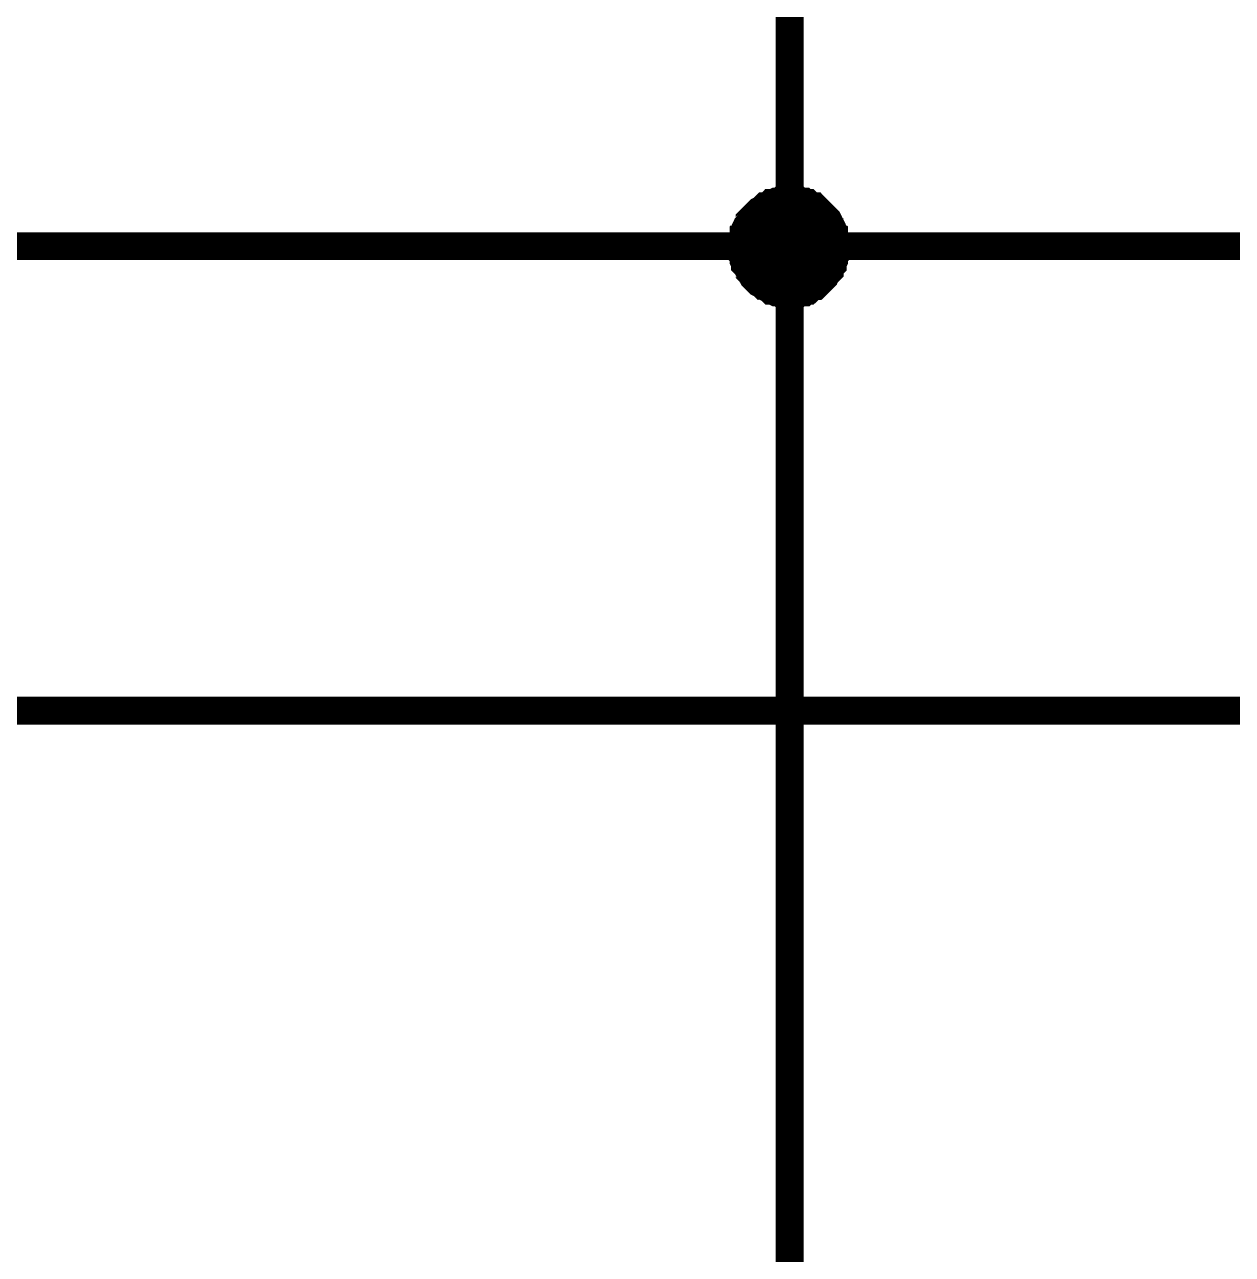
# Model space of a CAD drawing. Header units: millimetres. Extents: x -2024 to 917, y -725 to 13.
# Drawn here: x -1894.66 to -1881.66, y -197.52 to -184.27 of the extents above; entities that cross this region are included whole.
import ezdxf

# ---------------------------------------------------------------- set-up
doc = ezdxf.new("R2010")
doc.units = ezdxf.units.MM

msp = doc.modelspace()

# ---------------------------------------------------------------- linework, layer by layer
at = {"color": 7}
for points, const_width in [([(-1898.921, -176.673), (-1898.921, -186.658), (-1886.425, -186.658), (-1886.425, -176.673)], 0.3), ([(-1886.938, -186.658), (-1886.938, -186.641), (-1886.938, -186.608), (-1886.938, -186.592), (-1886.922, -186.559), (-1886.922, -186.542), (-1886.922, -186.509), (-1886.905, -186.492), (-1886.905, -186.476), (-1886.889, -186.443), (-1886.872, -186.426), (-1886.855, -186.41), (-1886.855, -186.376), (-1886.839, -186.36), (-1886.822, -186.343), (-1886.806, -186.327), (-1886.789, -186.31), (-1886.773, -186.294), (-1886.756, -186.277), (-1886.723, -186.26), (-1886.707, -186.244), (-1886.69, -186.227), (-1886.673, -186.227), (-1886.64, -186.211), (-1886.624, -186.194), (-1886.607, -186.194), (-1886.574, -186.178), (-1886.558, -186.178), (-1886.524, -186.178), (-1886.508, -186.161), (-1886.475, -186.161), (-1886.458, -186.161), (-1886.425, -186.161)], 0.3), ([(-1886.938, -186.658), (-1886.938, -186.641), (-1886.938, -186.608), (-1886.938, -186.592), (-1886.922, -186.559), (-1886.922, -186.542), (-1886.922, -186.509), (-1886.905, -186.492), (-1886.905, -186.476), (-1886.889, -186.443), (-1886.872, -186.426), (-1886.855, -186.41), (-1886.855, -186.376), (-1886.839, -186.36), (-1886.822, -186.343), (-1886.806, -186.327), (-1886.789, -186.31), (-1886.773, -186.294), (-1886.756, -186.277), (-1886.723, -186.26), (-1886.707, -186.244), (-1886.69, -186.227), (-1886.673, -186.227), (-1886.64, -186.211), (-1886.624, -186.194), (-1886.607, -186.194), (-1886.574, -186.178), (-1886.558, -186.178), (-1886.524, -186.178), (-1886.508, -186.161), (-1886.475, -186.161), (-1886.458, -186.161), (-1886.425, -186.161)], 0.3), ([(-1886.938, -186.658), (-1886.938, -186.641), (-1886.938, -186.608), (-1886.938, -186.592), (-1886.922, -186.559), (-1886.922, -186.542), (-1886.922, -186.509), (-1886.905, -186.492), (-1886.905, -186.476), (-1886.889, -186.443), (-1886.872, -186.426), (-1886.855, -186.41), (-1886.855, -186.376), (-1886.839, -186.36), (-1886.822, -186.343), (-1886.806, -186.327), (-1886.789, -186.31), (-1886.773, -186.294), (-1886.756, -186.277), (-1886.723, -186.26), (-1886.707, -186.244), (-1886.69, -186.227), (-1886.673, -186.227), (-1886.64, -186.211), (-1886.624, -186.194), (-1886.607, -186.194), (-1886.574, -186.178), (-1886.558, -186.178), (-1886.524, -186.178), (-1886.508, -186.161), (-1886.475, -186.161), (-1886.458, -186.161), (-1886.425, -186.161)], 0.3), ([(-1886.938, -186.658), (-1886.938, -186.641), (-1886.938, -186.608), (-1886.938, -186.592), (-1886.922, -186.559), (-1886.922, -186.542), (-1886.922, -186.509), (-1886.905, -186.492), (-1886.905, -186.476), (-1886.889, -186.443), (-1886.872, -186.426), (-1886.855, -186.41), (-1886.855, -186.376), (-1886.839, -186.36), (-1886.822, -186.343), (-1886.806, -186.327), (-1886.789, -186.31), (-1886.773, -186.294), (-1886.756, -186.277), (-1886.723, -186.26), (-1886.707, -186.244), (-1886.69, -186.227), (-1886.673, -186.227), (-1886.64, -186.211), (-1886.624, -186.194), (-1886.607, -186.194), (-1886.574, -186.178), (-1886.558, -186.178), (-1886.524, -186.178), (-1886.508, -186.161), (-1886.475, -186.161), (-1886.458, -186.161), (-1886.425, -186.161)], 0.3), ([(-1886.938, -186.658), (-1886.938, -186.641), (-1886.938, -186.608), (-1886.938, -186.592), (-1886.922, -186.559), (-1886.922, -186.542), (-1886.922, -186.509), (-1886.905, -186.492), (-1886.905, -186.476), (-1886.889, -186.443), (-1886.872, -186.426), (-1886.855, -186.41), (-1886.855, -186.376), (-1886.839, -186.36), (-1886.822, -186.343), (-1886.806, -186.327), (-1886.789, -186.31), (-1886.773, -186.294), (-1886.756, -186.277), (-1886.723, -186.26), (-1886.707, -186.244), (-1886.69, -186.227), (-1886.673, -186.227), (-1886.64, -186.211), (-1886.624, -186.194), (-1886.607, -186.194), (-1886.574, -186.178), (-1886.558, -186.178), (-1886.524, -186.178), (-1886.508, -186.161), (-1886.475, -186.161), (-1886.458, -186.161), (-1886.425, -186.161)], 0.3), ([(-1886.938, -186.658), (-1886.938, -186.641), (-1886.938, -186.608), (-1886.938, -186.592), (-1886.922, -186.559), (-1886.922, -186.542), (-1886.922, -186.509), (-1886.905, -186.492), (-1886.905, -186.476), (-1886.889, -186.443), (-1886.872, -186.426), (-1886.855, -186.41), (-1886.855, -186.376), (-1886.839, -186.36), (-1886.822, -186.343), (-1886.806, -186.327), (-1886.789, -186.31), (-1886.773, -186.294), (-1886.756, -186.277), (-1886.723, -186.26), (-1886.707, -186.244), (-1886.69, -186.227), (-1886.673, -186.227), (-1886.64, -186.211), (-1886.624, -186.194), (-1886.607, -186.194), (-1886.574, -186.178), (-1886.558, -186.178), (-1886.524, -186.178), (-1886.508, -186.161), (-1886.475, -186.161), (-1886.458, -186.161), (-1886.425, -186.161)], 0.3), ([(-1886.425, -186.161), (-1886.425, -186.161)], 0.3), ([(-1886.425, -186.161), (-1886.392, -186.161), (-1886.375, -186.161), (-1886.342, -186.161), (-1886.326, -186.178), (-1886.293, -186.178), (-1886.276, -186.178), (-1886.26, -186.194), (-1886.227, -186.194), (-1886.21, -186.211), (-1886.193, -186.227), (-1886.16, -186.227), (-1886.144, -186.244), (-1886.127, -186.26), (-1886.111, -186.277), (-1886.094, -186.294), (-1886.078, -186.31), (-1886.061, -186.327), (-1886.044, -186.343), (-1886.028, -186.36), (-1886.011, -186.376), (-1885.995, -186.41), (-1885.995, -186.426), (-1885.978, -186.443), (-1885.962, -186.476), (-1885.962, -186.492), (-1885.945, -186.509), (-1885.945, -186.542), (-1885.945, -186.559), (-1885.929, -186.592), (-1885.929, -186.608), (-1885.929, -186.641), (-1885.929, -186.658)], 0.3), ([(-1886.425, -186.161), (-1886.425, -186.161)], 0.3), ([(-1886.425, -186.161), (-1886.392, -186.161), (-1886.375, -186.161), (-1886.342, -186.161), (-1886.326, -186.178), (-1886.293, -186.178), (-1886.276, -186.178), (-1886.26, -186.194), (-1886.227, -186.194), (-1886.21, -186.211), (-1886.193, -186.227), (-1886.16, -186.227), (-1886.144, -186.244), (-1886.127, -186.26), (-1886.111, -186.277), (-1886.094, -186.294), (-1886.078, -186.31), (-1886.061, -186.327), (-1886.044, -186.343), (-1886.028, -186.36), (-1886.011, -186.376), (-1885.995, -186.41), (-1885.995, -186.426), (-1885.978, -186.443), (-1885.962, -186.476), (-1885.962, -186.492), (-1885.945, -186.509), (-1885.945, -186.542), (-1885.945, -186.559), (-1885.929, -186.592), (-1885.929, -186.608), (-1885.929, -186.641), (-1885.929, -186.658)], 0.3), ([(-1886.425, -186.161), (-1886.425, -186.161)], 0.3), ([(-1886.425, -186.161), (-1886.392, -186.161), (-1886.375, -186.161), (-1886.342, -186.161), (-1886.326, -186.178), (-1886.293, -186.178), (-1886.276, -186.178), (-1886.26, -186.194), (-1886.227, -186.194), (-1886.21, -186.211), (-1886.193, -186.227), (-1886.16, -186.227), (-1886.144, -186.244), (-1886.127, -186.26), (-1886.111, -186.277), (-1886.094, -186.294), (-1886.078, -186.31), (-1886.061, -186.327), (-1886.044, -186.343), (-1886.028, -186.36), (-1886.011, -186.376), (-1885.995, -186.41), (-1885.995, -186.426), (-1885.978, -186.443), (-1885.962, -186.476), (-1885.962, -186.492), (-1885.945, -186.509), (-1885.945, -186.542), (-1885.945, -186.559), (-1885.929, -186.592), (-1885.929, -186.608), (-1885.929, -186.641), (-1885.929, -186.658)], 0.3), ([(-1886.425, -186.161), (-1886.425, -186.161)], 0.3), ([(-1886.425, -186.161), (-1886.392, -186.161), (-1886.375, -186.161), (-1886.342, -186.161), (-1886.326, -186.178), (-1886.293, -186.178), (-1886.276, -186.178), (-1886.26, -186.194), (-1886.227, -186.194), (-1886.21, -186.211), (-1886.193, -186.227), (-1886.16, -186.227), (-1886.144, -186.244), (-1886.127, -186.26), (-1886.111, -186.277), (-1886.094, -186.294), (-1886.078, -186.31), (-1886.061, -186.327), (-1886.044, -186.343), (-1886.028, -186.36), (-1886.011, -186.376), (-1885.995, -186.41), (-1885.995, -186.426), (-1885.978, -186.443), (-1885.962, -186.476), (-1885.962, -186.492), (-1885.945, -186.509), (-1885.945, -186.542), (-1885.945, -186.559), (-1885.929, -186.592), (-1885.929, -186.608), (-1885.929, -186.641), (-1885.929, -186.658)], 0.3), ([(-1886.425, -186.161), (-1886.425, -186.161)], 0.3), ([(-1886.425, -186.161), (-1886.392, -186.161), (-1886.375, -186.161), (-1886.342, -186.161), (-1886.326, -186.178), (-1886.293, -186.178), (-1886.276, -186.178), (-1886.26, -186.194), (-1886.227, -186.194), (-1886.21, -186.211), (-1886.193, -186.227), (-1886.16, -186.227), (-1886.144, -186.244), (-1886.127, -186.26), (-1886.111, -186.277), (-1886.094, -186.294), (-1886.078, -186.31), (-1886.061, -186.327), (-1886.044, -186.343), (-1886.028, -186.36), (-1886.011, -186.376), (-1885.995, -186.41), (-1885.995, -186.426), (-1885.978, -186.443), (-1885.962, -186.476), (-1885.962, -186.492), (-1885.945, -186.509), (-1885.945, -186.542), (-1885.945, -186.559), (-1885.929, -186.592), (-1885.929, -186.608), (-1885.929, -186.641), (-1885.929, -186.658)], 0.3), ([(-1886.425, -186.161), (-1886.425, -186.161)], 0.3), ([(-1886.425, -186.161), (-1886.392, -186.161), (-1886.375, -186.161), (-1886.342, -186.161), (-1886.326, -186.178), (-1886.293, -186.178), (-1886.276, -186.178), (-1886.26, -186.194), (-1886.227, -186.194), (-1886.21, -186.211), (-1886.193, -186.227), (-1886.16, -186.227), (-1886.144, -186.244), (-1886.127, -186.26), (-1886.111, -186.277), (-1886.094, -186.294), (-1886.078, -186.31), (-1886.061, -186.327), (-1886.044, -186.343), (-1886.028, -186.36), (-1886.011, -186.376), (-1885.995, -186.41), (-1885.995, -186.426), (-1885.978, -186.443), (-1885.962, -186.476), (-1885.962, -186.492), (-1885.945, -186.509), (-1885.945, -186.542), (-1885.945, -186.559), (-1885.929, -186.592), (-1885.929, -186.608), (-1885.929, -186.641), (-1885.929, -186.658)], 0.3), ([(-1886.938, -186.658), (-1886.938, -186.641), (-1886.938, -186.608), (-1886.938, -186.592), (-1886.922, -186.559), (-1886.922, -186.542), (-1886.922, -186.509), (-1886.905, -186.492), (-1886.905, -186.476), (-1886.889, -186.443), (-1886.872, -186.426), (-1886.855, -186.41), (-1886.855, -186.376), (-1886.839, -186.36), (-1886.822, -186.343), (-1886.806, -186.327), (-1886.789, -186.31), (-1886.773, -186.294), (-1886.756, -186.277), (-1886.723, -186.26), (-1886.707, -186.244), (-1886.69, -186.227), (-1886.673, -186.227), (-1886.64, -186.211), (-1886.624, -186.194), (-1886.607, -186.194), (-1886.574, -186.178), (-1886.558, -186.178), (-1886.524, -186.178), (-1886.508, -186.161), (-1886.475, -186.161), (-1886.458, -186.161), (-1886.425, -186.161)], 0.0991), ([(-1886.938, -186.658), (-1886.938, -186.641), (-1886.938, -186.608), (-1886.938, -186.592), (-1886.922, -186.559), (-1886.922, -186.542), (-1886.922, -186.509), (-1886.905, -186.492), (-1886.905, -186.476), (-1886.889, -186.443), (-1886.872, -186.426), (-1886.855, -186.41), (-1886.855, -186.376), (-1886.839, -186.36), (-1886.822, -186.343), (-1886.806, -186.327), (-1886.789, -186.31), (-1886.773, -186.294), (-1886.756, -186.277), (-1886.723, -186.26), (-1886.707, -186.244), (-1886.69, -186.227), (-1886.673, -186.227), (-1886.64, -186.211), (-1886.624, -186.194), (-1886.607, -186.194), (-1886.574, -186.178), (-1886.558, -186.178), (-1886.524, -186.178), (-1886.508, -186.161), (-1886.475, -186.161), (-1886.458, -186.161), (-1886.425, -186.161)], 0.0991), ([(-1886.938, -186.658), (-1886.938, -186.641), (-1886.938, -186.608), (-1886.938, -186.592), (-1886.922, -186.559), (-1886.922, -186.542), (-1886.922, -186.509), (-1886.905, -186.492), (-1886.905, -186.476), (-1886.889, -186.443), (-1886.872, -186.426), (-1886.855, -186.41), (-1886.855, -186.376), (-1886.839, -186.36), (-1886.822, -186.343), (-1886.806, -186.327), (-1886.789, -186.31), (-1886.773, -186.294), (-1886.756, -186.277), (-1886.723, -186.26), (-1886.707, -186.244), (-1886.69, -186.227), (-1886.673, -186.227), (-1886.64, -186.211), (-1886.624, -186.194), (-1886.607, -186.194), (-1886.574, -186.178), (-1886.558, -186.178), (-1886.524, -186.178), (-1886.508, -186.161), (-1886.475, -186.161), (-1886.458, -186.161), (-1886.425, -186.161)], 0.0991), ([(-1886.938, -186.658), (-1886.938, -186.641), (-1886.938, -186.608), (-1886.938, -186.592), (-1886.922, -186.559), (-1886.922, -186.542), (-1886.922, -186.509), (-1886.905, -186.492), (-1886.905, -186.476), (-1886.889, -186.443), (-1886.872, -186.426), (-1886.855, -186.41), (-1886.855, -186.376), (-1886.839, -186.36), (-1886.822, -186.343), (-1886.806, -186.327), (-1886.789, -186.31), (-1886.773, -186.294), (-1886.756, -186.277), (-1886.723, -186.26), (-1886.707, -186.244), (-1886.69, -186.227), (-1886.673, -186.227), (-1886.64, -186.211), (-1886.624, -186.194), (-1886.607, -186.194), (-1886.574, -186.178), (-1886.558, -186.178), (-1886.524, -186.178), (-1886.508, -186.161), (-1886.475, -186.161), (-1886.458, -186.161), (-1886.425, -186.161)], 0.0991), ([(-1886.938, -186.658), (-1886.938, -186.641), (-1886.938, -186.608), (-1886.938, -186.592), (-1886.922, -186.559), (-1886.922, -186.542), (-1886.922, -186.509), (-1886.905, -186.492), (-1886.905, -186.476), (-1886.889, -186.443), (-1886.872, -186.426), (-1886.855, -186.41), (-1886.855, -186.376), (-1886.839, -186.36), (-1886.822, -186.343), (-1886.806, -186.327), (-1886.789, -186.31), (-1886.773, -186.294), (-1886.756, -186.277), (-1886.723, -186.26), (-1886.707, -186.244), (-1886.69, -186.227), (-1886.673, -186.227), (-1886.64, -186.211), (-1886.624, -186.194), (-1886.607, -186.194), (-1886.574, -186.178), (-1886.558, -186.178), (-1886.524, -186.178), (-1886.508, -186.161), (-1886.475, -186.161), (-1886.458, -186.161), (-1886.425, -186.161)], 0.0991), ([(-1886.938, -186.658), (-1886.938, -186.641), (-1886.938, -186.608), (-1886.938, -186.592), (-1886.922, -186.559), (-1886.922, -186.542), (-1886.922, -186.509), (-1886.905, -186.492), (-1886.905, -186.476), (-1886.889, -186.443), (-1886.872, -186.426), (-1886.855, -186.41), (-1886.855, -186.376), (-1886.839, -186.36), (-1886.822, -186.343), (-1886.806, -186.327), (-1886.789, -186.31), (-1886.773, -186.294), (-1886.756, -186.277), (-1886.723, -186.26), (-1886.707, -186.244), (-1886.69, -186.227), (-1886.673, -186.227), (-1886.64, -186.211), (-1886.624, -186.194), (-1886.607, -186.194), (-1886.574, -186.178), (-1886.558, -186.178), (-1886.524, -186.178), (-1886.508, -186.161), (-1886.475, -186.161), (-1886.458, -186.161), (-1886.425, -186.161)], 0.0991), ([(-1886.425, -186.161), (-1886.425, -186.161)], 0.0991), ([(-1886.425, -186.161), (-1886.392, -186.161), (-1886.375, -186.161), (-1886.342, -186.161), (-1886.326, -186.178), (-1886.293, -186.178), (-1886.276, -186.178), (-1886.26, -186.194), (-1886.227, -186.194), (-1886.21, -186.211), (-1886.193, -186.227), (-1886.16, -186.227), (-1886.144, -186.244), (-1886.127, -186.26), (-1886.111, -186.277), (-1886.094, -186.294), (-1886.078, -186.31), (-1886.061, -186.327), (-1886.044, -186.343), (-1886.028, -186.36), (-1886.011, -186.376), (-1885.995, -186.41), (-1885.995, -186.426), (-1885.978, -186.443), (-1885.962, -186.476), (-1885.962, -186.492), (-1885.945, -186.509), (-1885.945, -186.542), (-1885.945, -186.559), (-1885.929, -186.592), (-1885.929, -186.608), (-1885.929, -186.641), (-1885.929, -186.658)], 0.0991), ([(-1886.425, -186.161), (-1886.425, -186.161)], 0.0991), ([(-1886.425, -186.161), (-1886.392, -186.161), (-1886.375, -186.161), (-1886.342, -186.161), (-1886.326, -186.178), (-1886.293, -186.178), (-1886.276, -186.178), (-1886.26, -186.194), (-1886.227, -186.194), (-1886.21, -186.211), (-1886.193, -186.227), (-1886.16, -186.227), (-1886.144, -186.244), (-1886.127, -186.26), (-1886.111, -186.277), (-1886.094, -186.294), (-1886.078, -186.31), (-1886.061, -186.327), (-1886.044, -186.343), (-1886.028, -186.36), (-1886.011, -186.376), (-1885.995, -186.41), (-1885.995, -186.426), (-1885.978, -186.443), (-1885.962, -186.476), (-1885.962, -186.492), (-1885.945, -186.509), (-1885.945, -186.542), (-1885.945, -186.559), (-1885.929, -186.592), (-1885.929, -186.608), (-1885.929, -186.641), (-1885.929, -186.658)], 0.0991), ([(-1886.425, -186.161), (-1886.425, -186.161)], 0.0991), ([(-1886.425, -186.161), (-1886.392, -186.161), (-1886.375, -186.161), (-1886.342, -186.161), (-1886.326, -186.178), (-1886.293, -186.178), (-1886.276, -186.178), (-1886.26, -186.194), (-1886.227, -186.194), (-1886.21, -186.211), (-1886.193, -186.227), (-1886.16, -186.227), (-1886.144, -186.244), (-1886.127, -186.26), (-1886.111, -186.277), (-1886.094, -186.294), (-1886.078, -186.31), (-1886.061, -186.327), (-1886.044, -186.343), (-1886.028, -186.36), (-1886.011, -186.376), (-1885.995, -186.41), (-1885.995, -186.426), (-1885.978, -186.443), (-1885.962, -186.476), (-1885.962, -186.492), (-1885.945, -186.509), (-1885.945, -186.542), (-1885.945, -186.559), (-1885.929, -186.592), (-1885.929, -186.608), (-1885.929, -186.641), (-1885.929, -186.658)], 0.0991), ([(-1886.425, -186.161), (-1886.425, -186.161)], 0.0991), ([(-1886.425, -186.161), (-1886.392, -186.161), (-1886.375, -186.161), (-1886.342, -186.161), (-1886.326, -186.178), (-1886.293, -186.178), (-1886.276, -186.178), (-1886.26, -186.194), (-1886.227, -186.194), (-1886.21, -186.211), (-1886.193, -186.227), (-1886.16, -186.227), (-1886.144, -186.244), (-1886.127, -186.26), (-1886.111, -186.277), (-1886.094, -186.294), (-1886.078, -186.31), (-1886.061, -186.327), (-1886.044, -186.343), (-1886.028, -186.36), (-1886.011, -186.376), (-1885.995, -186.41), (-1885.995, -186.426), (-1885.978, -186.443), (-1885.962, -186.476), (-1885.962, -186.492), (-1885.945, -186.509), (-1885.945, -186.542), (-1885.945, -186.559), (-1885.929, -186.592), (-1885.929, -186.608), (-1885.929, -186.641), (-1885.929, -186.658)], 0.0991), ([(-1886.425, -186.161), (-1886.425, -186.161)], 0.0991), ([(-1886.425, -186.161), (-1886.392, -186.161), (-1886.375, -186.161), (-1886.342, -186.161), (-1886.326, -186.178), (-1886.293, -186.178), (-1886.276, -186.178), (-1886.26, -186.194), (-1886.227, -186.194), (-1886.21, -186.211), (-1886.193, -186.227), (-1886.16, -186.227), (-1886.144, -186.244), (-1886.127, -186.26), (-1886.111, -186.277), (-1886.094, -186.294), (-1886.078, -186.31), (-1886.061, -186.327), (-1886.044, -186.343), (-1886.028, -186.36), (-1886.011, -186.376), (-1885.995, -186.41), (-1885.995, -186.426), (-1885.978, -186.443), (-1885.962, -186.476), (-1885.962, -186.492), (-1885.945, -186.509), (-1885.945, -186.542), (-1885.945, -186.559), (-1885.929, -186.592), (-1885.929, -186.608), (-1885.929, -186.641), (-1885.929, -186.658)], 0.0991), ([(-1886.425, -186.161), (-1886.425, -186.161)], 0.0991), ([(-1886.425, -186.161), (-1886.392, -186.161), (-1886.375, -186.161), (-1886.342, -186.161), (-1886.326, -186.178), (-1886.293, -186.178), (-1886.276, -186.178), (-1886.26, -186.194), (-1886.227, -186.194), (-1886.21, -186.211), (-1886.193, -186.227), (-1886.16, -186.227), (-1886.144, -186.244), (-1886.127, -186.26), (-1886.111, -186.277), (-1886.094, -186.294), (-1886.078, -186.31), (-1886.061, -186.327), (-1886.044, -186.343), (-1886.028, -186.36), (-1886.011, -186.376), (-1885.995, -186.41), (-1885.995, -186.426), (-1885.978, -186.443), (-1885.962, -186.476), (-1885.962, -186.492), (-1885.945, -186.509), (-1885.945, -186.542), (-1885.945, -186.559), (-1885.929, -186.592), (-1885.929, -186.608), (-1885.929, -186.641), (-1885.929, -186.658)], 0.0991), ([(-1886.425, -187.171), (-1886.458, -187.171), (-1886.475, -187.171), (-1886.508, -187.171), (-1886.524, -187.155), (-1886.558, -187.155), (-1886.574, -187.155), (-1886.607, -187.138), (-1886.624, -187.138), (-1886.64, -187.122), (-1886.673, -187.105), (-1886.69, -187.088), (-1886.707, -187.088), (-1886.723, -187.072), (-1886.756, -187.055), (-1886.773, -187.039), (-1886.789, -187.022), (-1886.806, -187.006), (-1886.822, -186.989), (-1886.839, -186.956), (-1886.855, -186.939), (-1886.855, -186.923), (-1886.872, -186.906), (-1886.889, -186.873), (-1886.905, -186.857), (-1886.905, -186.84), (-1886.922, -186.807), (-1886.922, -186.79), (-1886.922, -186.757), (-1886.938, -186.741), (-1886.938, -186.708), (-1886.938, -186.691), (-1886.938, -186.658)], 0.3), ([(-1886.938, -186.658), (-1886.938, -186.658)], 0.3), ([(-1886.425, -187.171), (-1886.458, -187.171), (-1886.475, -187.171), (-1886.508, -187.171), (-1886.524, -187.155), (-1886.558, -187.155), (-1886.574, -187.155), (-1886.607, -187.138), (-1886.624, -187.138), (-1886.64, -187.122), (-1886.673, -187.105), (-1886.69, -187.088), (-1886.707, -187.088), (-1886.723, -187.072), (-1886.756, -187.055), (-1886.773, -187.039), (-1886.789, -187.022), (-1886.806, -187.006), (-1886.822, -186.989), (-1886.839, -186.956), (-1886.855, -186.939), (-1886.855, -186.923), (-1886.872, -186.906), (-1886.889, -186.873), (-1886.905, -186.857), (-1886.905, -186.84), (-1886.922, -186.807), (-1886.922, -186.79), (-1886.922, -186.757), (-1886.938, -186.741), (-1886.938, -186.708), (-1886.938, -186.691), (-1886.938, -186.658)], 0.3), ([(-1886.938, -186.658), (-1886.938, -186.658)], 0.3), ([(-1886.425, -187.171), (-1886.458, -187.171), (-1886.475, -187.171), (-1886.508, -187.171), (-1886.524, -187.155), (-1886.558, -187.155), (-1886.574, -187.155), (-1886.607, -187.138), (-1886.624, -187.138), (-1886.64, -187.122), (-1886.673, -187.105), (-1886.69, -187.088), (-1886.707, -187.088), (-1886.723, -187.072), (-1886.756, -187.055), (-1886.773, -187.039), (-1886.789, -187.022), (-1886.806, -187.006), (-1886.822, -186.989), (-1886.839, -186.956), (-1886.855, -186.939), (-1886.855, -186.923), (-1886.872, -186.906), (-1886.889, -186.873), (-1886.905, -186.857), (-1886.905, -186.84), (-1886.922, -186.807), (-1886.922, -186.79), (-1886.922, -186.757), (-1886.938, -186.741), (-1886.938, -186.708), (-1886.938, -186.691), (-1886.938, -186.658)], 0.3), ([(-1886.938, -186.658), (-1886.938, -186.658)], 0.3), ([(-1886.425, -187.171), (-1886.458, -187.171), (-1886.475, -187.171), (-1886.508, -187.171), (-1886.524, -187.155), (-1886.558, -187.155), (-1886.574, -187.155), (-1886.607, -187.138), (-1886.624, -187.138), (-1886.64, -187.122), (-1886.673, -187.105), (-1886.69, -187.088), (-1886.707, -187.088), (-1886.723, -187.072), (-1886.756, -187.055), (-1886.773, -187.039), (-1886.789, -187.022), (-1886.806, -187.006), (-1886.822, -186.989), (-1886.839, -186.956), (-1886.855, -186.939), (-1886.855, -186.923), (-1886.872, -186.906), (-1886.889, -186.873), (-1886.905, -186.857), (-1886.905, -186.84), (-1886.922, -186.807), (-1886.922, -186.79), (-1886.922, -186.757), (-1886.938, -186.741), (-1886.938, -186.708), (-1886.938, -186.691), (-1886.938, -186.658)], 0.3), ([(-1886.938, -186.658), (-1886.938, -186.658)], 0.3), ([(-1886.425, -187.171), (-1886.458, -187.171), (-1886.475, -187.171), (-1886.508, -187.171), (-1886.524, -187.155), (-1886.558, -187.155), (-1886.574, -187.155), (-1886.607, -187.138), (-1886.624, -187.138), (-1886.64, -187.122), (-1886.673, -187.105), (-1886.69, -187.088), (-1886.707, -187.088), (-1886.723, -187.072), (-1886.756, -187.055), (-1886.773, -187.039), (-1886.789, -187.022), (-1886.806, -187.006), (-1886.822, -186.989), (-1886.839, -186.956), (-1886.855, -186.939), (-1886.855, -186.923), (-1886.872, -186.906), (-1886.889, -186.873), (-1886.905, -186.857), (-1886.905, -186.84), (-1886.922, -186.807), (-1886.922, -186.79), (-1886.922, -186.757), (-1886.938, -186.741), (-1886.938, -186.708), (-1886.938, -186.691), (-1886.938, -186.658)], 0.3), ([(-1886.938, -186.658), (-1886.938, -186.658)], 0.3), ([(-1886.425, -187.171), (-1886.458, -187.171), (-1886.475, -187.171), (-1886.508, -187.171), (-1886.524, -187.155), (-1886.558, -187.155), (-1886.574, -187.155), (-1886.607, -187.138), (-1886.624, -187.138), (-1886.64, -187.122), (-1886.673, -187.105), (-1886.69, -187.088), (-1886.707, -187.088), (-1886.723, -187.072), (-1886.756, -187.055), (-1886.773, -187.039), (-1886.789, -187.022), (-1886.806, -187.006), (-1886.822, -186.989), (-1886.839, -186.956), (-1886.855, -186.939), (-1886.855, -186.923), (-1886.872, -186.906), (-1886.889, -186.873), (-1886.905, -186.857), (-1886.905, -186.84), (-1886.922, -186.807), (-1886.922, -186.79), (-1886.922, -186.757), (-1886.938, -186.741), (-1886.938, -186.708), (-1886.938, -186.691), (-1886.938, -186.658)], 0.3), ([(-1886.938, -186.658), (-1886.938, -186.658)], 0.3), ([(-1885.929, -186.658), (-1885.929, -186.691), (-1885.929, -186.708), (-1885.929, -186.741), (-1885.945, -186.757), (-1885.945, -186.79), (-1885.945, -186.807), (-1885.962, -186.84), (-1885.962, -186.857), (-1885.978, -186.873), (-1885.995, -186.906), (-1885.995, -186.923), (-1886.011, -186.939), (-1886.028, -186.956), (-1886.044, -186.989), (-1886.061, -187.006), (-1886.078, -187.022), (-1886.094, -187.039), (-1886.111, -187.055), (-1886.127, -187.072), (-1886.144, -187.088), (-1886.16, -187.088), (-1886.193, -187.105), (-1886.21, -187.122), (-1886.227, -187.138), (-1886.26, -187.138), (-1886.276, -187.155), (-1886.293, -187.155), (-1886.326, -187.155), (-1886.342, -187.171), (-1886.375, -187.171), (-1886.392, -187.171), (-1886.425, -187.171)], 0.3), ([(-1886.425, -186.658), (-1863.932, -186.658), (-1788.972, -186.658), (-1778.976, -186.658), (-1731.507, -186.658)], 0.3), ([(-1885.929, -186.658), (-1885.929, -186.691), (-1885.929, -186.708), (-1885.929, -186.741), (-1885.945, -186.757), (-1885.945, -186.79), (-1885.945, -186.807), (-1885.962, -186.84), (-1885.962, -186.857), (-1885.978, -186.873), (-1885.995, -186.906), (-1885.995, -186.923), (-1886.011, -186.939), (-1886.028, -186.956), (-1886.044, -186.989), (-1886.061, -187.006), (-1886.078, -187.022), (-1886.094, -187.039), (-1886.111, -187.055), (-1886.127, -187.072), (-1886.144, -187.088), (-1886.16, -187.088), (-1886.193, -187.105), (-1886.21, -187.122), (-1886.227, -187.138), (-1886.26, -187.138), (-1886.276, -187.155), (-1886.293, -187.155), (-1886.326, -187.155), (-1886.342, -187.171), (-1886.375, -187.171), (-1886.392, -187.171), (-1886.425, -187.171)], 0.3), ([(-1886.425, -196.659), (-1886.425, -186.658)], 0.3), ([(-1885.929, -186.658), (-1885.929, -186.691), (-1885.929, -186.708), (-1885.929, -186.741), (-1885.945, -186.757), (-1885.945, -186.79), (-1885.945, -186.807), (-1885.962, -186.84), (-1885.962, -186.857), (-1885.978, -186.873), (-1885.995, -186.906), (-1885.995, -186.923), (-1886.011, -186.939), (-1886.028, -186.956), (-1886.044, -186.989), (-1886.061, -187.006), (-1886.078, -187.022), (-1886.094, -187.039), (-1886.111, -187.055), (-1886.127, -187.072), (-1886.144, -187.088), (-1886.16, -187.088), (-1886.193, -187.105), (-1886.21, -187.122), (-1886.227, -187.138), (-1886.26, -187.138), (-1886.276, -187.155), (-1886.293, -187.155), (-1886.326, -187.155), (-1886.342, -187.171), (-1886.375, -187.171), (-1886.392, -187.171), (-1886.425, -187.171)], 0.3), ([(-1885.929, -186.658), (-1885.929, -186.691), (-1885.929, -186.708), (-1885.929, -186.741), (-1885.945, -186.757), (-1885.945, -186.79), (-1885.945, -186.807), (-1885.962, -186.84), (-1885.962, -186.857), (-1885.978, -186.873), (-1885.995, -186.906), (-1885.995, -186.923), (-1886.011, -186.939), (-1886.028, -186.956), (-1886.044, -186.989), (-1886.061, -187.006), (-1886.078, -187.022), (-1886.094, -187.039), (-1886.111, -187.055), (-1886.127, -187.072), (-1886.144, -187.088), (-1886.16, -187.088), (-1886.193, -187.105), (-1886.21, -187.122), (-1886.227, -187.138), (-1886.26, -187.138), (-1886.276, -187.155), (-1886.293, -187.155), (-1886.326, -187.155), (-1886.342, -187.171), (-1886.375, -187.171), (-1886.392, -187.171), (-1886.425, -187.171)], 0.3), ([(-1885.929, -186.658), (-1885.929, -186.691), (-1885.929, -186.708), (-1885.929, -186.741), (-1885.945, -186.757), (-1885.945, -186.79), (-1885.945, -186.807), (-1885.962, -186.84), (-1885.962, -186.857), (-1885.978, -186.873), (-1885.995, -186.906), (-1885.995, -186.923), (-1886.011, -186.939), (-1886.028, -186.956), (-1886.044, -186.989), (-1886.061, -187.006), (-1886.078, -187.022), (-1886.094, -187.039), (-1886.111, -187.055), (-1886.127, -187.072), (-1886.144, -187.088), (-1886.16, -187.088), (-1886.193, -187.105), (-1886.21, -187.122), (-1886.227, -187.138), (-1886.26, -187.138), (-1886.276, -187.155), (-1886.293, -187.155), (-1886.326, -187.155), (-1886.342, -187.171), (-1886.375, -187.171), (-1886.392, -187.171), (-1886.425, -187.171)], 0.3), ([(-1885.929, -186.658), (-1885.929, -186.691), (-1885.929, -186.708), (-1885.929, -186.741), (-1885.945, -186.757), (-1885.945, -186.79), (-1885.945, -186.807), (-1885.962, -186.84), (-1885.962, -186.857), (-1885.978, -186.873), (-1885.995, -186.906), (-1885.995, -186.923), (-1886.011, -186.939), (-1886.028, -186.956), (-1886.044, -186.989), (-1886.061, -187.006), (-1886.078, -187.022), (-1886.094, -187.039), (-1886.111, -187.055), (-1886.127, -187.072), (-1886.144, -187.088), (-1886.16, -187.088), (-1886.193, -187.105), (-1886.21, -187.122), (-1886.227, -187.138), (-1886.26, -187.138), (-1886.276, -187.155), (-1886.293, -187.155), (-1886.326, -187.155), (-1886.342, -187.171), (-1886.375, -187.171), (-1886.392, -187.171), (-1886.425, -187.171)], 0.3), ([(-1885.929, -186.658), (-1885.929, -186.658), (-1885.929, -186.658), (-1885.929, -186.658), (-1885.929, -186.658), (-1885.929, -186.658), (-1885.929, -186.658), (-1885.929, -186.658), (-1885.929, -186.658), (-1885.929, -186.658), (-1885.929, -186.658), (-1885.929, -186.658), (-1885.929, -186.658), (-1885.929, -186.658), (-1885.929, -186.658), (-1885.929, -186.658), (-1885.929, -186.658), (-1885.929, -186.658), (-1885.929, -186.658), (-1885.929, -186.658), (-1885.929, -186.658), (-1885.929, -186.658), (-1885.929, -186.658), (-1885.929, -186.658), (-1885.929, -186.658), (-1885.929, -186.658), (-1885.929, -186.658), (-1885.929, -186.658), (-1885.929, -186.658), (-1885.929, -186.658), (-1885.929, -186.658), (-1885.929, -186.658), (-1885.929, -186.658)], 0.3), ([(-1885.929, -186.658), (-1885.929, -186.658)], 0.3), ([(-1885.929, -186.658), (-1885.929, -186.658), (-1885.929, -186.658), (-1885.929, -186.658), (-1885.929, -186.658), (-1885.929, -186.658), (-1885.929, -186.658), (-1885.929, -186.658), (-1885.929, -186.658), (-1885.929, -186.658), (-1885.929, -186.658), (-1885.929, -186.658), (-1885.929, -186.658), (-1885.929, -186.658), (-1885.929, -186.658), (-1885.929, -186.658), (-1885.929, -186.658), (-1885.929, -186.658), (-1885.929, -186.658), (-1885.929, -186.658), (-1885.929, -186.658), (-1885.929, -186.658), (-1885.929, -186.658), (-1885.929, -186.658), (-1885.929, -186.658), (-1885.929, -186.658), (-1885.929, -186.658), (-1885.929, -186.658), (-1885.929, -186.658), (-1885.929, -186.658), (-1885.929, -186.658), (-1885.929, -186.658), (-1885.929, -186.658)], 0.3), ([(-1885.929, -186.658), (-1885.929, -186.658)], 0.3), ([(-1885.929, -186.658), (-1885.929, -186.658), (-1885.929, -186.658), (-1885.929, -186.658), (-1885.929, -186.658), (-1885.929, -186.658), (-1885.929, -186.658), (-1885.929, -186.658), (-1885.929, -186.658), (-1885.929, -186.658), (-1885.929, -186.658), (-1885.929, -186.658), (-1885.929, -186.658), (-1885.929, -186.658), (-1885.929, -186.658), (-1885.929, -186.658), (-1885.929, -186.658), (-1885.929, -186.658), (-1885.929, -186.658), (-1885.929, -186.658), (-1885.929, -186.658), (-1885.929, -186.658), (-1885.929, -186.658), (-1885.929, -186.658), (-1885.929, -186.658), (-1885.929, -186.658), (-1885.929, -186.658), (-1885.929, -186.658), (-1885.929, -186.658), (-1885.929, -186.658), (-1885.929, -186.658), (-1885.929, -186.658), (-1885.929, -186.658)], 0.3), ([(-1885.929, -186.658), (-1885.929, -186.658)], 0.3), ([(-1885.929, -186.658), (-1885.929, -186.658), (-1885.929, -186.658), (-1885.929, -186.658), (-1885.929, -186.658), (-1885.929, -186.658), (-1885.929, -186.658), (-1885.929, -186.658), (-1885.929, -186.658), (-1885.929, -186.658), (-1885.929, -186.658), (-1885.929, -186.658), (-1885.929, -186.658), (-1885.929, -186.658), (-1885.929, -186.658), (-1885.929, -186.658), (-1885.929, -186.658), (-1885.929, -186.658), (-1885.929, -186.658), (-1885.929, -186.658), (-1885.929, -186.658), (-1885.929, -186.658), (-1885.929, -186.658), (-1885.929, -186.658), (-1885.929, -186.658), (-1885.929, -186.658), (-1885.929, -186.658), (-1885.929, -186.658), (-1885.929, -186.658), (-1885.929, -186.658), (-1885.929, -186.658), (-1885.929, -186.658), (-1885.929, -186.658)], 0.3), ([(-1885.929, -186.658), (-1885.929, -186.658)], 0.3), ([(-1885.929, -186.658), (-1885.929, -186.658), (-1885.929, -186.658), (-1885.929, -186.658), (-1885.929, -186.658), (-1885.929, -186.658), (-1885.929, -186.658), (-1885.929, -186.658), (-1885.929, -186.658), (-1885.929, -186.658), (-1885.929, -186.658), (-1885.929, -186.658), (-1885.929, -186.658), (-1885.929, -186.658), (-1885.929, -186.658), (-1885.929, -186.658), (-1885.929, -186.658), (-1885.929, -186.658), (-1885.929, -186.658), (-1885.929, -186.658), (-1885.929, -186.658), (-1885.929, -186.658), (-1885.929, -186.658), (-1885.929, -186.658), (-1885.929, -186.658), (-1885.929, -186.658), (-1885.929, -186.658), (-1885.929, -186.658), (-1885.929, -186.658), (-1885.929, -186.658), (-1885.929, -186.658), (-1885.929, -186.658), (-1885.929, -186.658)], 0.3), ([(-1885.929, -186.658), (-1885.929, -186.658)], 0.3), ([(-1885.929, -186.658), (-1885.929, -186.658), (-1885.929, -186.658), (-1885.929, -186.658), (-1885.929, -186.658), (-1885.929, -186.658), (-1885.929, -186.658), (-1885.929, -186.658), (-1885.929, -186.658), (-1885.929, -186.658), (-1885.929, -186.658), (-1885.929, -186.658), (-1885.929, -186.658), (-1885.929, -186.658), (-1885.929, -186.658), (-1885.929, -186.658), (-1885.929, -186.658), (-1885.929, -186.658), (-1885.929, -186.658), (-1885.929, -186.658), (-1885.929, -186.658), (-1885.929, -186.658), (-1885.929, -186.658), (-1885.929, -186.658), (-1885.929, -186.658), (-1885.929, -186.658), (-1885.929, -186.658), (-1885.929, -186.658), (-1885.929, -186.658), (-1885.929, -186.658), (-1885.929, -186.658), (-1885.929, -186.658), (-1885.929, -186.658)], 0.3), ([(-1885.929, -186.658), (-1885.929, -186.658)], 0.3), ([(-1886.425, -187.171), (-1886.458, -187.171), (-1886.475, -187.171), (-1886.508, -187.171), (-1886.524, -187.155), (-1886.558, -187.155), (-1886.574, -187.155), (-1886.607, -187.138), (-1886.624, -187.138), (-1886.64, -187.122), (-1886.673, -187.105), (-1886.69, -187.088), (-1886.707, -187.088), (-1886.723, -187.072), (-1886.756, -187.055), (-1886.773, -187.039), (-1886.789, -187.022), (-1886.806, -187.006), (-1886.822, -186.989), (-1886.839, -186.956), (-1886.855, -186.939), (-1886.855, -186.923), (-1886.872, -186.906), (-1886.889, -186.873), (-1886.905, -186.857), (-1886.905, -186.84), (-1886.922, -186.807), (-1886.922, -186.79), (-1886.922, -186.757), (-1886.938, -186.741), (-1886.938, -186.708), (-1886.938, -186.691), (-1886.938, -186.658)], 0.0991), ([(-1886.938, -186.658), (-1886.938, -186.658)], 0.0991), ([(-1886.425, -187.171), (-1886.458, -187.171), (-1886.475, -187.171), (-1886.508, -187.171), (-1886.524, -187.155), (-1886.558, -187.155), (-1886.574, -187.155), (-1886.607, -187.138), (-1886.624, -187.138), (-1886.64, -187.122), (-1886.673, -187.105), (-1886.69, -187.088), (-1886.707, -187.088), (-1886.723, -187.072), (-1886.756, -187.055), (-1886.773, -187.039), (-1886.789, -187.022), (-1886.806, -187.006), (-1886.822, -186.989), (-1886.839, -186.956), (-1886.855, -186.939), (-1886.855, -186.923), (-1886.872, -186.906), (-1886.889, -186.873), (-1886.905, -186.857), (-1886.905, -186.84), (-1886.922, -186.807), (-1886.922, -186.79), (-1886.922, -186.757), (-1886.938, -186.741), (-1886.938, -186.708), (-1886.938, -186.691), (-1886.938, -186.658)], 0.0991), ([(-1886.938, -186.658), (-1886.938, -186.658)], 0.0991), ([(-1886.425, -187.171), (-1886.458, -187.171), (-1886.475, -187.171), (-1886.508, -187.171), (-1886.524, -187.155), (-1886.558, -187.155), (-1886.574, -187.155), (-1886.607, -187.138), (-1886.624, -187.138), (-1886.64, -187.122), (-1886.673, -187.105), (-1886.69, -187.088), (-1886.707, -187.088), (-1886.723, -187.072), (-1886.756, -187.055), (-1886.773, -187.039), (-1886.789, -187.022), (-1886.806, -187.006), (-1886.822, -186.989), (-1886.839, -186.956), (-1886.855, -186.939), (-1886.855, -186.923), (-1886.872, -186.906), (-1886.889, -186.873), (-1886.905, -186.857), (-1886.905, -186.84), (-1886.922, -186.807), (-1886.922, -186.79), (-1886.922, -186.757), (-1886.938, -186.741), (-1886.938, -186.708), (-1886.938, -186.691), (-1886.938, -186.658)], 0.0991), ([(-1886.938, -186.658), (-1886.938, -186.658)], 0.0991), ([(-1886.425, -187.171), (-1886.458, -187.171), (-1886.475, -187.171), (-1886.508, -187.171), (-1886.524, -187.155), (-1886.558, -187.155), (-1886.574, -187.155), (-1886.607, -187.138), (-1886.624, -187.138), (-1886.64, -187.122), (-1886.673, -187.105), (-1886.69, -187.088), (-1886.707, -187.088), (-1886.723, -187.072), (-1886.756, -187.055), (-1886.773, -187.039), (-1886.789, -187.022), (-1886.806, -187.006), (-1886.822, -186.989), (-1886.839, -186.956), (-1886.855, -186.939), (-1886.855, -186.923), (-1886.872, -186.906), (-1886.889, -186.873), (-1886.905, -186.857), (-1886.905, -186.84), (-1886.922, -186.807), (-1886.922, -186.79), (-1886.922, -186.757), (-1886.938, -186.741), (-1886.938, -186.708), (-1886.938, -186.691), (-1886.938, -186.658)], 0.0991), ([(-1886.938, -186.658), (-1886.938, -186.658)], 0.0991), ([(-1886.425, -187.171), (-1886.458, -187.171), (-1886.475, -187.171), (-1886.508, -187.171), (-1886.524, -187.155), (-1886.558, -187.155), (-1886.574, -187.155), (-1886.607, -187.138), (-1886.624, -187.138), (-1886.64, -187.122), (-1886.673, -187.105), (-1886.69, -187.088), (-1886.707, -187.088), (-1886.723, -187.072), (-1886.756, -187.055), (-1886.773, -187.039), (-1886.789, -187.022), (-1886.806, -187.006), (-1886.822, -186.989), (-1886.839, -186.956), (-1886.855, -186.939), (-1886.855, -186.923), (-1886.872, -186.906), (-1886.889, -186.873), (-1886.905, -186.857), (-1886.905, -186.84), (-1886.922, -186.807), (-1886.922, -186.79), (-1886.922, -186.757), (-1886.938, -186.741), (-1886.938, -186.708), (-1886.938, -186.691), (-1886.938, -186.658)], 0.0991), ([(-1886.938, -186.658), (-1886.938, -186.658)], 0.0991), ([(-1886.425, -187.171), (-1886.458, -187.171), (-1886.475, -187.171), (-1886.508, -187.171), (-1886.524, -187.155), (-1886.558, -187.155), (-1886.574, -187.155), (-1886.607, -187.138), (-1886.624, -187.138), (-1886.64, -187.122), (-1886.673, -187.105), (-1886.69, -187.088), (-1886.707, -187.088), (-1886.723, -187.072), (-1886.756, -187.055), (-1886.773, -187.039), (-1886.789, -187.022), (-1886.806, -187.006), (-1886.822, -186.989), (-1886.839, -186.956), (-1886.855, -186.939), (-1886.855, -186.923), (-1886.872, -186.906), (-1886.889, -186.873), (-1886.905, -186.857), (-1886.905, -186.84), (-1886.922, -186.807), (-1886.922, -186.79), (-1886.922, -186.757), (-1886.938, -186.741), (-1886.938, -186.708), (-1886.938, -186.691), (-1886.938, -186.658)], 0.0991), ([(-1886.938, -186.658), (-1886.938, -186.658)], 0.0991), ([(-1885.929, -186.658), (-1885.929, -186.691), (-1885.929, -186.708), (-1885.929, -186.741), (-1885.945, -186.757), (-1885.945, -186.79), (-1885.945, -186.807), (-1885.962, -186.84), (-1885.962, -186.857), (-1885.978, -186.873), (-1885.995, -186.906), (-1885.995, -186.923), (-1886.011, -186.939), (-1886.028, -186.956), (-1886.044, -186.989), (-1886.061, -187.006), (-1886.078, -187.022), (-1886.094, -187.039), (-1886.111, -187.055), (-1886.127, -187.072), (-1886.144, -187.088), (-1886.16, -187.088), (-1886.193, -187.105), (-1886.21, -187.122), (-1886.227, -187.138), (-1886.26, -187.138), (-1886.276, -187.155), (-1886.293, -187.155), (-1886.326, -187.155), (-1886.342, -187.171), (-1886.375, -187.171), (-1886.392, -187.171), (-1886.425, -187.171)], 0.0991), ([(-1885.929, -186.658), (-1885.929, -186.691), (-1885.929, -186.708), (-1885.929, -186.741), (-1885.945, -186.757), (-1885.945, -186.79), (-1885.945, -186.807), (-1885.962, -186.84), (-1885.962, -186.857), (-1885.978, -186.873), (-1885.995, -186.906), (-1885.995, -186.923), (-1886.011, -186.939), (-1886.028, -186.956), (-1886.044, -186.989), (-1886.061, -187.006), (-1886.078, -187.022), (-1886.094, -187.039), (-1886.111, -187.055), (-1886.127, -187.072), (-1886.144, -187.088), (-1886.16, -187.088), (-1886.193, -187.105), (-1886.21, -187.122), (-1886.227, -187.138), (-1886.26, -187.138), (-1886.276, -187.155), (-1886.293, -187.155), (-1886.326, -187.155), (-1886.342, -187.171), (-1886.375, -187.171), (-1886.392, -187.171), (-1886.425, -187.171)], 0.0991), ([(-1885.929, -186.658), (-1885.929, -186.691), (-1885.929, -186.708), (-1885.929, -186.741), (-1885.945, -186.757), (-1885.945, -186.79), (-1885.945, -186.807), (-1885.962, -186.84), (-1885.962, -186.857), (-1885.978, -186.873), (-1885.995, -186.906), (-1885.995, -186.923), (-1886.011, -186.939), (-1886.028, -186.956), (-1886.044, -186.989), (-1886.061, -187.006), (-1886.078, -187.022), (-1886.094, -187.039), (-1886.111, -187.055), (-1886.127, -187.072), (-1886.144, -187.088), (-1886.16, -187.088), (-1886.193, -187.105), (-1886.21, -187.122), (-1886.227, -187.138), (-1886.26, -187.138), (-1886.276, -187.155), (-1886.293, -187.155), (-1886.326, -187.155), (-1886.342, -187.171), (-1886.375, -187.171), (-1886.392, -187.171), (-1886.425, -187.171)], 0.0991), ([(-1885.929, -186.658), (-1885.929, -186.691), (-1885.929, -186.708), (-1885.929, -186.741), (-1885.945, -186.757), (-1885.945, -186.79), (-1885.945, -186.807), (-1885.962, -186.84), (-1885.962, -186.857), (-1885.978, -186.873), (-1885.995, -186.906), (-1885.995, -186.923), (-1886.011, -186.939), (-1886.028, -186.956), (-1886.044, -186.989), (-1886.061, -187.006), (-1886.078, -187.022), (-1886.094, -187.039), (-1886.111, -187.055), (-1886.127, -187.072), (-1886.144, -187.088), (-1886.16, -187.088), (-1886.193, -187.105), (-1886.21, -187.122), (-1886.227, -187.138), (-1886.26, -187.138), (-1886.276, -187.155), (-1886.293, -187.155), (-1886.326, -187.155), (-1886.342, -187.171), (-1886.375, -187.171), (-1886.392, -187.171), (-1886.425, -187.171)], 0.0991), ([(-1885.929, -186.658), (-1885.929, -186.691), (-1885.929, -186.708), (-1885.929, -186.741), (-1885.945, -186.757), (-1885.945, -186.79), (-1885.945, -186.807), (-1885.962, -186.84), (-1885.962, -186.857), (-1885.978, -186.873), (-1885.995, -186.906), (-1885.995, -186.923), (-1886.011, -186.939), (-1886.028, -186.956), (-1886.044, -186.989), (-1886.061, -187.006), (-1886.078, -187.022), (-1886.094, -187.039), (-1886.111, -187.055), (-1886.127, -187.072), (-1886.144, -187.088), (-1886.16, -187.088), (-1886.193, -187.105), (-1886.21, -187.122), (-1886.227, -187.138), (-1886.26, -187.138), (-1886.276, -187.155), (-1886.293, -187.155), (-1886.326, -187.155), (-1886.342, -187.171), (-1886.375, -187.171), (-1886.392, -187.171), (-1886.425, -187.171)], 0.0991), ([(-1885.929, -186.658), (-1885.929, -186.691), (-1885.929, -186.708), (-1885.929, -186.741), (-1885.945, -186.757), (-1885.945, -186.79), (-1885.945, -186.807), (-1885.962, -186.84), (-1885.962, -186.857), (-1885.978, -186.873), (-1885.995, -186.906), (-1885.995, -186.923), (-1886.011, -186.939), (-1886.028, -186.956), (-1886.044, -186.989), (-1886.061, -187.006), (-1886.078, -187.022), (-1886.094, -187.039), (-1886.111, -187.055), (-1886.127, -187.072), (-1886.144, -187.088), (-1886.16, -187.088), (-1886.193, -187.105), (-1886.21, -187.122), (-1886.227, -187.138), (-1886.26, -187.138), (-1886.276, -187.155), (-1886.293, -187.155), (-1886.326, -187.155), (-1886.342, -187.171), (-1886.375, -187.171), (-1886.392, -187.171), (-1886.425, -187.171)], 0.0991), ([(-1885.929, -186.658), (-1885.929, -186.658), (-1885.929, -186.658), (-1885.929, -186.658), (-1885.929, -186.658), (-1885.929, -186.658), (-1885.929, -186.658), (-1885.929, -186.658), (-1885.929, -186.658), (-1885.929, -186.658), (-1885.929, -186.658), (-1885.929, -186.658), (-1885.929, -186.658), (-1885.929, -186.658), (-1885.929, -186.658), (-1885.929, -186.658), (-1885.929, -186.658), (-1885.929, -186.658), (-1885.929, -186.658), (-1885.929, -186.658), (-1885.929, -186.658), (-1885.929, -186.658), (-1885.929, -186.658), (-1885.929, -186.658), (-1885.929, -186.658), (-1885.929, -186.658), (-1885.929, -186.658), (-1885.929, -186.658), (-1885.929, -186.658), (-1885.929, -186.658), (-1885.929, -186.658), (-1885.929, -186.658), (-1885.929, -186.658)], 0.0991), ([(-1885.929, -186.658), (-1885.929, -186.658)], 0.0991), ([(-1885.929, -186.658), (-1885.929, -186.658), (-1885.929, -186.658), (-1885.929, -186.658), (-1885.929, -186.658), (-1885.929, -186.658), (-1885.929, -186.658), (-1885.929, -186.658), (-1885.929, -186.658), (-1885.929, -186.658), (-1885.929, -186.658), (-1885.929, -186.658), (-1885.929, -186.658), (-1885.929, -186.658), (-1885.929, -186.658), (-1885.929, -186.658), (-1885.929, -186.658), (-1885.929, -186.658), (-1885.929, -186.658), (-1885.929, -186.658), (-1885.929, -186.658), (-1885.929, -186.658), (-1885.929, -186.658), (-1885.929, -186.658), (-1885.929, -186.658), (-1885.929, -186.658), (-1885.929, -186.658), (-1885.929, -186.658), (-1885.929, -186.658), (-1885.929, -186.658), (-1885.929, -186.658), (-1885.929, -186.658), (-1885.929, -186.658)], 0.0991), ([(-1885.929, -186.658), (-1885.929, -186.658)], 0.0991), ([(-1885.929, -186.658), (-1885.929, -186.658), (-1885.929, -186.658), (-1885.929, -186.658), (-1885.929, -186.658), (-1885.929, -186.658), (-1885.929, -186.658), (-1885.929, -186.658), (-1885.929, -186.658), (-1885.929, -186.658), (-1885.929, -186.658), (-1885.929, -186.658), (-1885.929, -186.658), (-1885.929, -186.658), (-1885.929, -186.658), (-1885.929, -186.658), (-1885.929, -186.658), (-1885.929, -186.658), (-1885.929, -186.658), (-1885.929, -186.658), (-1885.929, -186.658), (-1885.929, -186.658), (-1885.929, -186.658), (-1885.929, -186.658), (-1885.929, -186.658), (-1885.929, -186.658), (-1885.929, -186.658), (-1885.929, -186.658), (-1885.929, -186.658), (-1885.929, -186.658), (-1885.929, -186.658), (-1885.929, -186.658), (-1885.929, -186.658)], 0.0991), ([(-1885.929, -186.658), (-1885.929, -186.658)], 0.0991), ([(-1885.929, -186.658), (-1885.929, -186.658), (-1885.929, -186.658), (-1885.929, -186.658), (-1885.929, -186.658), (-1885.929, -186.658), (-1885.929, -186.658), (-1885.929, -186.658), (-1885.929, -186.658), (-1885.929, -186.658), (-1885.929, -186.658), (-1885.929, -186.658), (-1885.929, -186.658), (-1885.929, -186.658), (-1885.929, -186.658), (-1885.929, -186.658), (-1885.929, -186.658), (-1885.929, -186.658), (-1885.929, -186.658), (-1885.929, -186.658), (-1885.929, -186.658), (-1885.929, -186.658), (-1885.929, -186.658), (-1885.929, -186.658), (-1885.929, -186.658), (-1885.929, -186.658), (-1885.929, -186.658), (-1885.929, -186.658), (-1885.929, -186.658), (-1885.929, -186.658), (-1885.929, -186.658), (-1885.929, -186.658), (-1885.929, -186.658)], 0.0991), ([(-1885.929, -186.658), (-1885.929, -186.658)], 0.0991), ([(-1885.929, -186.658), (-1885.929, -186.658), (-1885.929, -186.658), (-1885.929, -186.658), (-1885.929, -186.658), (-1885.929, -186.658), (-1885.929, -186.658), (-1885.929, -186.658), (-1885.929, -186.658), (-1885.929, -186.658), (-1885.929, -186.658), (-1885.929, -186.658), (-1885.929, -186.658), (-1885.929, -186.658), (-1885.929, -186.658), (-1885.929, -186.658), (-1885.929, -186.658), (-1885.929, -186.658), (-1885.929, -186.658), (-1885.929, -186.658), (-1885.929, -186.658), (-1885.929, -186.658), (-1885.929, -186.658), (-1885.929, -186.658), (-1885.929, -186.658), (-1885.929, -186.658), (-1885.929, -186.658), (-1885.929, -186.658), (-1885.929, -186.658), (-1885.929, -186.658), (-1885.929, -186.658), (-1885.929, -186.658), (-1885.929, -186.658)], 0.0991), ([(-1885.929, -186.658), (-1885.929, -186.658)], 0.0991), ([(-1885.929, -186.658), (-1885.929, -186.658), (-1885.929, -186.658), (-1885.929, -186.658), (-1885.929, -186.658), (-1885.929, -186.658), (-1885.929, -186.658), (-1885.929, -186.658), (-1885.929, -186.658), (-1885.929, -186.658), (-1885.929, -186.658), (-1885.929, -186.658), (-1885.929, -186.658), (-1885.929, -186.658), (-1885.929, -186.658), (-1885.929, -186.658), (-1885.929, -186.658), (-1885.929, -186.658), (-1885.929, -186.658), (-1885.929, -186.658), (-1885.929, -186.658), (-1885.929, -186.658), (-1885.929, -186.658), (-1885.929, -186.658), (-1885.929, -186.658), (-1885.929, -186.658), (-1885.929, -186.658), (-1885.929, -186.658), (-1885.929, -186.658), (-1885.929, -186.658), (-1885.929, -186.658), (-1885.929, -186.658), (-1885.929, -186.658)], 0.0991), ([(-1885.929, -186.658), (-1885.929, -186.658)], 0.0991), ([(-1951.405, -196.659), (-1951.405, -191.659), (-1876.428, -191.659), (-1856.451, -191.659), (-1836.457, -191.659), (-1808.966, -191.659), (-1731.507, -191.659)], 0.3), ([(-1886.425, -199.16), (-1886.425, -196.659)], 0.3)]:
    msp.add_lwpolyline(points, dxfattribs=dict(at, const_width=const_width))
at = {"color": 7, "const_width": 0.508}
msp.add_lwpolyline([(-1886.706, -186.658, 1), (-1886.198, -186.658, 1)], format="xyb", close=True, dxfattribs=at)

doc.saveas('drawing.dxf')
